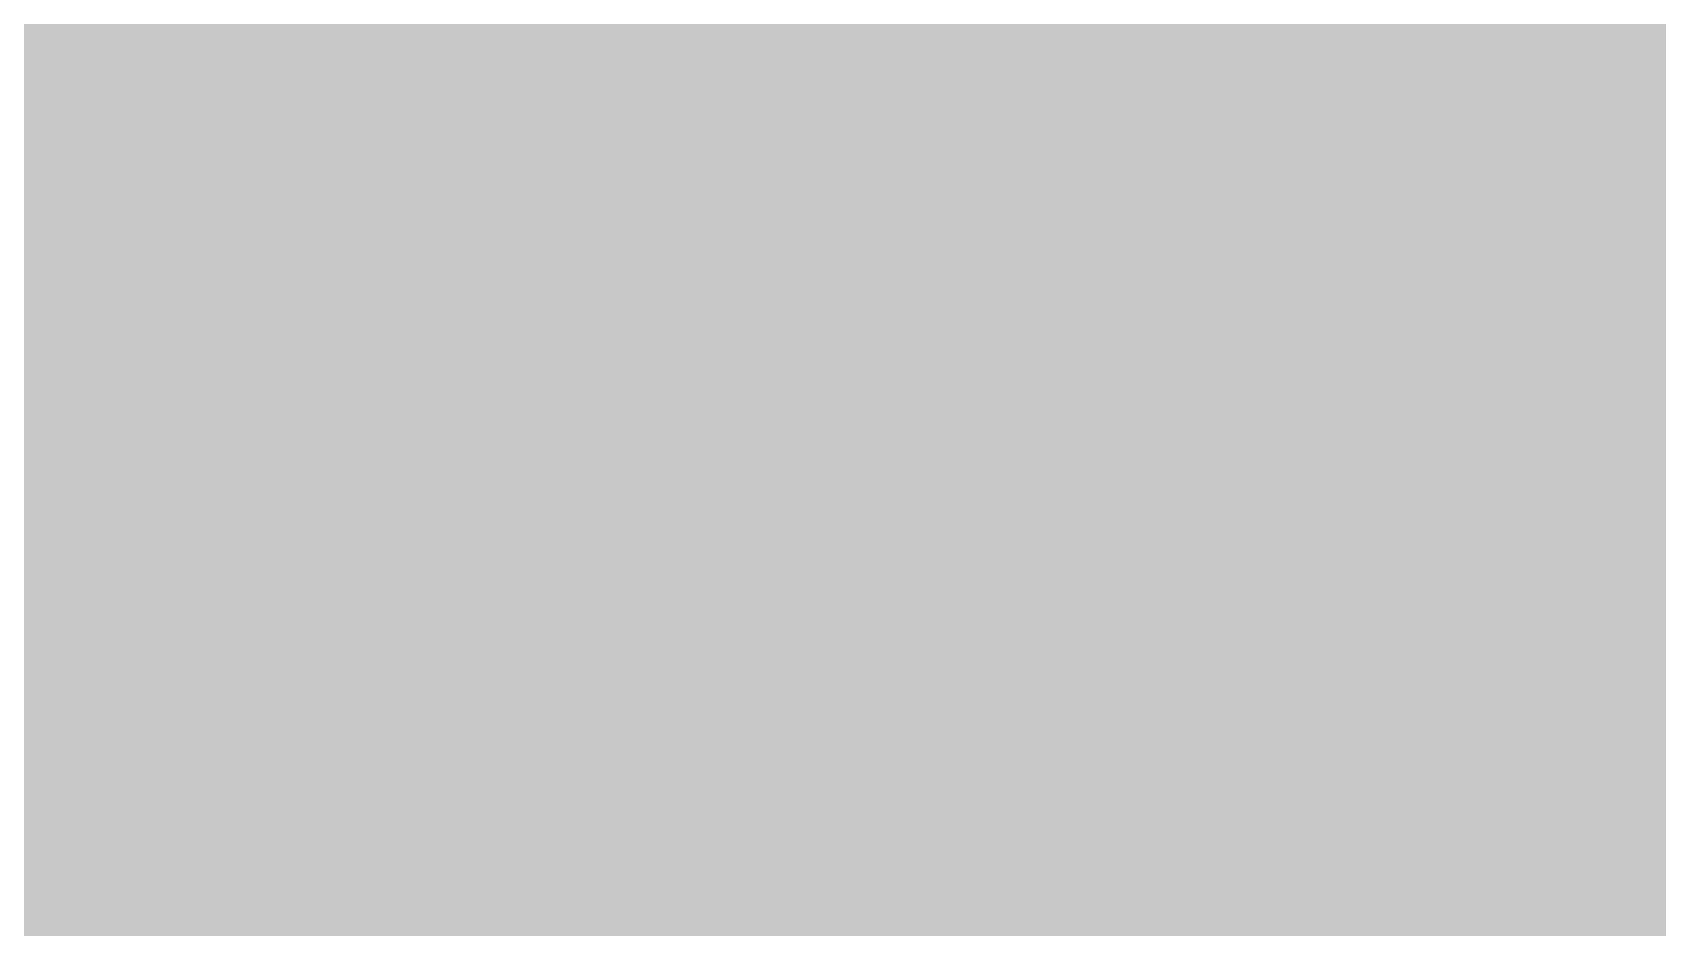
# Model space of a CAD drawing. Header units: millimetres. Extents: x 0 to 286, y 0 to 95.
# Drawn here: x 25.8748 to 26.0639, y 61.711 to 61.8151 of the extents above; entities that cross this region are included whole.
import ezdxf

# ---------------------------------------------------------------- set-up
doc = ezdxf.new("R2010")
doc.units = ezdxf.units.MM
doc.header["$MEASUREMENT"] = 0
doc.layers.add('Bottom-Layer', color=7, linetype='Continuous', true_color=0x0000ff)
doc.layers.add('Component-Shape-Layer', color=7, linetype='Continuous', true_color=0x00cccc)

msp = doc.modelspace()

# ---------------------------------------------------------------- hatches: boundary and pattern name
at = {"layer": 'Bottom-Layer'}
msp.add_hatch(color=256, dxfattribs=at).paths.add_polyline_path([(0.45922, 93.28309), (0.47406, 93.41311), (0.49884, 93.53826), (0.53358, 93.66251), (0.5789, 93.78256), (0.63252, 93.90029), (0.69592, 94.01333), (0.7666, 94.12014), (0.8468, 94.22048), (0.93426, 94.31583), (1.02942, 94.40315), (1.13038, 94.48357), (1.23688, 94.55451), (1.34985, 94.61755), (1.46754, 94.67136), (1.58735, 94.71647), (1.71202, 94.75128), (1.83708, 94.77613), (1.96697, 94.79093), (2.10349, 94.79685), (283.46398, 94.79685), (283.59826, 94.79095), (283.72738, 94.77613), (283.85363, 94.75121), (283.97848, 94.71637), (284.09876, 94.67136), (284.21478, 94.61796), (284.32743, 94.55473), (284.43519, 94.483), (284.53751, 94.40238), (284.63213, 94.31576), (284.72029, 94.21952), (284.80024, 94.12065), (284.86942, 94.01386), (284.9338, 93.90026), (284.98696, 93.78215), (285.03289, 93.66235), (285.06699, 93.53829), (285.09273, 93.41115), (285.10812, 93.28402), (285.11243, 93.14858), (285.11243, 41.34921), (281.96858, 41.34907), (281.9418, 41.34803), (281.91518, 41.34491), (281.14218, 41.22391), (281.08701, 41.21073), (281.03462, 41.18901), (280.33862, 40.83341), (280.29105, 40.80422), (280.24859, 40.768), (279.69459, 40.2152), (279.65779, 40.17215), (279.62823, 40.12384), (279.27423, 39.42674), (279.25292, 39.37518), (279.23988, 39.32094), (279.11688, 38.54903), (279.11242, 38.49276), (279.11685, 38.43649), (279.23985, 37.66219), (279.25293, 37.60775), (279.27434, 37.55601), (279.62834, 36.86001), (279.65775, 36.81196), (279.69434, 36.76911), (280.24834, 36.21521), (280.29091, 36.17884), (280.33862, 36.14955), (281.03462, 35.79395), (281.08692, 35.77225), (281.142, 35.75907), (281.91704, 35.6375), (281.94372, 35.63438), (281.97056, 35.63333), (285.11243, 35.63333), (285.11243, 2.23252), (285.10813, 2.10012), (285.09273, 1.97389), (285.06699, 1.8457), (285.03272, 1.72203), (284.98663, 1.59953), (284.93447, 1.48497), (284.86951, 1.37137), (284.79975, 1.26395), (284.71836, 1.16198), (284.63217, 1.06678), (284.53839, 0.98211), (284.43537, 0.90082), (284.32752, 0.82935), (284.21466, 0.76577), (284.09743, 0.71192), (283.97832, 0.66614), (283.85517, 0.63287), (283.72746, 0.60773), (283.59973, 0.59306), (283.46497, 0.58826), (2.10511, 0.58552), (1.96829, 0.59273), (1.83702, 0.60772), (1.71048, 0.6328), (1.58751, 0.66604), (1.46855, 0.71205), (1.35, 0.76617), (1.23679, 0.82957), (1.1302, 0.90025), (1.02826, 0.98157), (0.93425, 1.06666), (0.84826, 1.16158), (0.76712, 1.26444), (0.69547, 1.37248), (0.63186, 1.48493), (0.5791, 1.59944), (0.53375, 1.72188), (0.49884, 1.84574), (0.47406, 1.97192), (0.4592, 2.10107), (0.45323, 2.23464), (0.45323, 35.63335), (3.59729, 35.63349), (3.62416, 35.63453), (3.65087, 35.63767), (4.42395, 35.75907), (4.47903, 35.77225), (4.53135, 35.79395), (5.22727, 36.14956), (5.27516, 36.17898), (5.31785, 36.21553), (5.87044, 36.76943), (5.90666, 36.81189), (5.93584, 36.85945), (6.29137, 37.55545), (6.31297, 37.60748), (6.32615, 37.66225), (6.44878, 38.43516), (6.4532, 38.49126), (6.44878, 38.54737), (6.32615, 39.32067), (6.31301, 39.37535), (6.29148, 39.4273), (5.93594, 40.1244), (5.90662, 40.17222), (5.87019, 40.21487), (5.3176, 40.76768), (5.27501, 40.80408), (5.22727, 40.8334), (4.53135, 41.189), (4.47899, 41.21072), (4.42387, 41.2239), (3.65013, 41.34506), (3.62349, 41.34818), (3.59669, 41.34922), (0.45323, 41.34922), (0.45323, 93.1467)])

# ---------------------------------------------------------------- linework, layer by layer
at = {"layer": 'Bottom-Layer', "const_width": 0.0508}
msp.add_lwpolyline([(25.03512, 59.48829), (25.24088, 59.69405), (25.31619, 59.97512), (25.31619, 62.00498), (25.71128, 62.00498), (25.84203, 61.87679), (26.01905, 61.82998), (26.61905, 61.82998), (26.79812, 61.87796), (26.92921, 62.00905), (26.97719, 62.18812), (26.97719, 62.68812), (26.92921, 62.86719), (26.79812, 62.99828), (26.61905, 63.04626), (26.01905, 63.04626), (25.84203, 62.99946), (25.71128, 62.87126), (25.07505, 62.87126)], dxfattribs=at)
at = {"layer": 'Component-Shape-Layer', "const_width": 0.0508}
msp.add_lwpolyline([(25.91905, 62.33812), (26.71905, 62.33812), (26.71905, 61.13812), (25.91905, 61.13812)], close=True, dxfattribs=at)
msp.add_lwpolyline([(25.91905, 62.33812), (26.71905, 62.33812), (26.71905, 61.13812), (25.91905, 61.13812)], close=True, dxfattribs=at)

doc.saveas('drawing.dxf')
